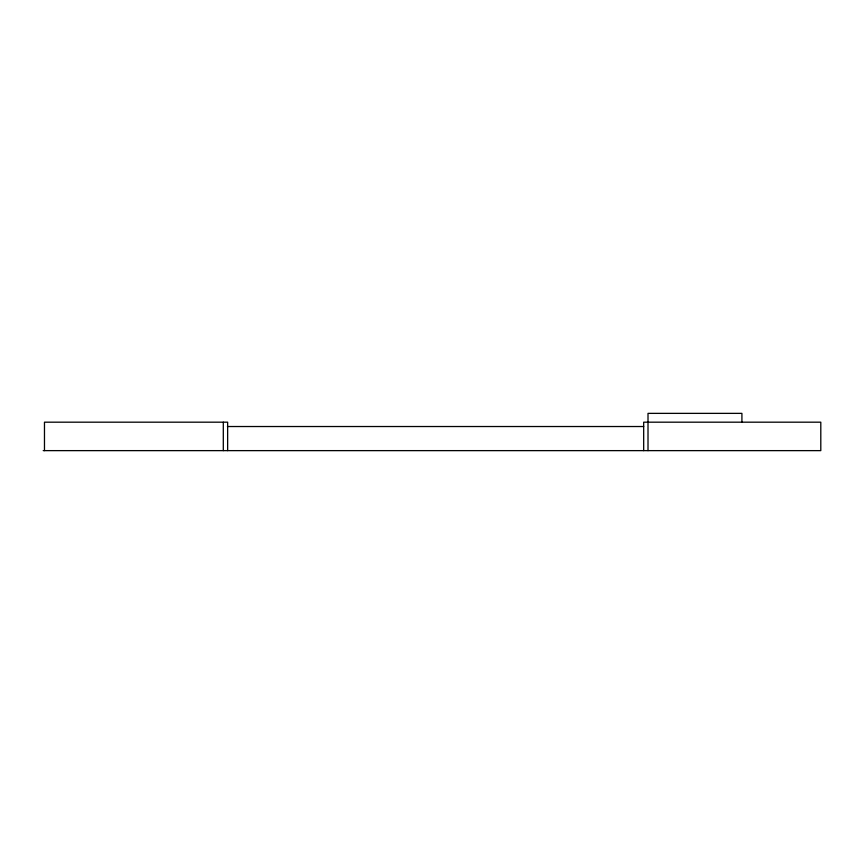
<?xml version="1.0" encoding="UTF-8"?>
<svg xmlns="http://www.w3.org/2000/svg" width="864" height="864" viewBox="0 0 864 864"><rect width="100%" height="100%" fill="white"/><g stroke="black" fill="none" stroke-linecap="round" stroke-linejoin="round"><path stroke-width="1.3" d="M227.426 426.524L643.68 426.524M43.2 450.63L820.8 450.63L820.8 422.183L643.68 422.183L643.68 450.63M741.917 422.183L741.917 413.37L648.011 413.37L648.011 450.63M227.642 450.63L227.642 422.183L44.474 422.183L44.474 450.63M223.301 422.183L223.301 450.63"/></g></svg>
